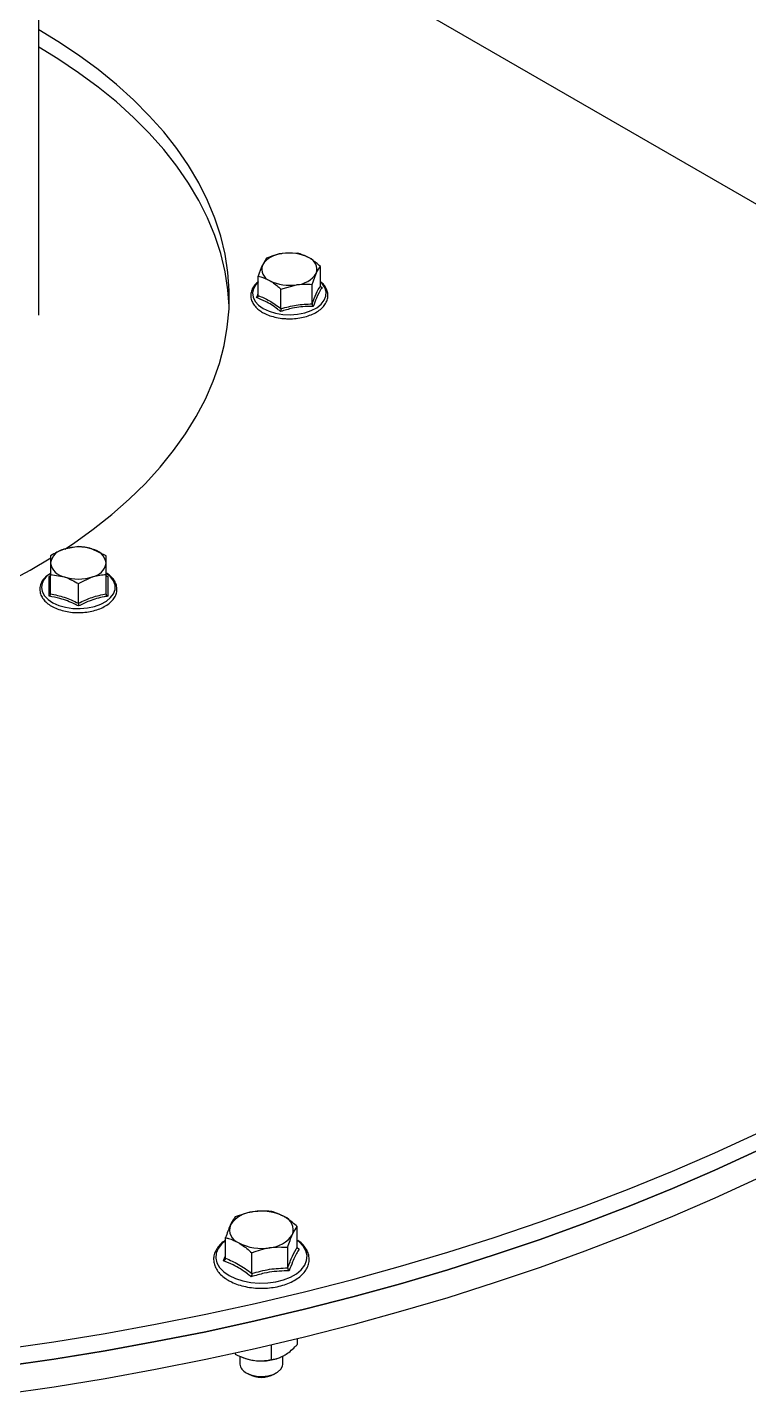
# Model space of a CAD drawing. Header units: millimetres. Extents: x 2 to 418, y 2 to 295.
# Drawn here: x 217.14 to 226.49, y 193.47 to 211.19 of the extents above; entities that cross this region are included whole.
import ezdxf

# ---------------------------------------------------------------- set-up
doc = ezdxf.new("R2010")
doc.units = ezdxf.units.MM

msp = doc.modelspace()

# ---------------------------------------------------------------- linework, layer by layer
at = {"color": 7, "linetype": 'Continuous', "lineweight": 25}
for p, q in [((217.2906, 207.4639), (217.2906, 242.4791)), ((234.4761, 204.348), (217.2906, 214.269)), ((220.243, 208.2021), (220.189, 208.1121)), ((220.6458, 208.2644), (220.4444, 208.2595)), ((220.1351, 207.7163), (220.1351, 207.9695)), ((220.8327, 207.8616), (220.8866, 208.0042)), ((220.9406, 207.8409), (220.9406, 208.0942)), ((220.4299, 207.7993), (220.6313, 207.8568)), ((220.4299, 207.5461), (220.4299, 207.7993)), ((220.8327, 207.6084), (220.8327, 207.8616)), ((220.9418, 207.8353), (220.9624, 207.8207)), ((217.8042, 204.4627), (217.6236, 204.4288)), ((218.1653, 204.3423), (217.9847, 204.4288)), ((217.441, 204.1131), (217.417, 204.0956)), ((217.4235, 204.072), (217.44, 204.0799)), ((217.4431, 204.1016), (217.6236, 204.0677)), ((217.4431, 203.8484), (217.4431, 204.1016)), ((217.8042, 203.9812), (217.9847, 204.0677)), ((218.1653, 203.8484), (218.1653, 204.1016)), ((218.169, 204.079), (218.1848, 204.072)), ((217.8042, 203.728), (217.8042, 203.9812)), ((220.641, 195.3779), (220.641, 195.6456)), ((219.7115, 195.2341), (219.7115, 195.5018)), ((220.5165, 195.1096), (220.5165, 195.3773)), ((220.6425, 195.3713), (220.6672, 195.3536)), ((220.0518, 195.0377), (220.0518, 195.3054)), ((220.641, 194.1878), (220.641, 194.1169)), ((219.8361, 194.0014), (219.8361, 193.9924)), ((219.8985, 193.9645), (219.8985, 193.8634)), ((219.9224, 193.9524), (219.938, 193.9461)), ((220.3008, 194.1067), (220.3008, 193.9205)), ((220.4146, 193.9461), (220.4184, 193.9476)), ((220.4541, 193.8634), (220.4541, 193.967)), ((219.9798, 193.75), (220.0124, 193.7313)), ((220.3402, 193.7313), (220.3727, 193.75))]:
    msp.add_line(p, q, dxfattribs=at)
at = {"color": 7, "linetype": 'Continuous', "lineweight": 25, "flags": 128}
for points in [[(217.6273, 204.4279), (217.7401, 204.5034), (217.9973, 204.688), (218.2389, 204.8794), (218.4643, 205.0773), (218.673, 205.2813), (218.8645, 205.4908), (219.0384, 205.7053), (219.1943, 205.9244), (219.3318, 206.1476), (219.4506, 206.3743), (219.5504, 206.6041), (219.6311, 206.8363), (219.6924, 207.0705), (219.7341, 207.3062), (219.7562, 207.5427), (219.7587, 207.7796), (219.7415, 208.0162), (219.7046, 208.2521), (219.6482, 208.4867), (219.5724, 208.7195), (219.4773, 208.95), (219.3632, 209.1775), (219.2304, 209.4016), (219.0791, 209.6218), (218.9096, 209.8375), (218.7225, 210.0483), (218.518, 210.2537), (218.2968, 210.4531), (218.0592, 210.6463), (217.8058, 210.8326), (217.5373, 211.0117), (217.2906, 211.162)], [(219.7578, 207.5773), (219.7415, 207.7894), (219.7046, 208.0253), (219.6482, 208.2599), (219.5724, 208.4927), (219.4773, 208.7231), (219.3632, 208.9507), (219.2304, 209.1748), (219.0791, 209.3949), (218.9096, 209.6107), (218.7225, 209.8215), (218.518, 210.0268), (218.2968, 210.2263), (218.0592, 210.4194), (217.8058, 210.6058), (217.5373, 210.7849), (217.2906, 210.9352)], [(211.5323, 202.7553), (211.6659, 202.7589), (212.075, 202.7773), (212.4821, 202.8071), (212.8862, 202.8481), (213.2864, 202.9002), (213.6819, 202.9633), (214.0717, 203.0373), (214.4549, 203.122), (214.8306, 203.2172), (215.1979, 203.3227), (215.5561, 203.4383), (215.9043, 203.5636), (216.2416, 203.6985), (216.5674, 203.8425), (216.8808, 203.9953), (217.1812, 204.1567), (217.4481, 204.314)], [(216.8219, 194.0558), (217.488, 194.153), (218.1491, 194.2611), (218.8047, 194.3799), (219.4541, 194.5094), (220.097, 194.6495), (220.7327, 194.8), (221.3608, 194.9608), (221.9808, 195.1318), (222.5921, 195.3129), (223.1943, 195.5039), (223.7869, 195.7046), (224.3694, 195.915), (224.9414, 196.1348), (225.5024, 196.3638), (226.0519, 196.6019), (226.5895, 196.8489)], [(216.8219, 193.829), (217.488, 193.9262), (218.1491, 194.0343), (218.8047, 194.1531), (219.4541, 194.2826), (220.097, 194.4226), (220.7327, 194.5731), (221.3608, 194.734), (221.9808, 194.905), (222.5921, 195.0861), (223.1943, 195.277), (223.7869, 195.4778), (224.3694, 195.6882), (224.9414, 195.9079), (225.5024, 196.137), (226.0519, 196.3751), (226.5895, 196.6221)], [(226.5896, 196.6221), (226.0519, 196.3751), (225.5024, 196.137), (224.9414, 195.908), (224.3695, 195.6882), (223.7869, 195.4778), (223.1943, 195.2771), (222.5921, 195.0861), (221.9808, 194.905), (221.3608, 194.734), (220.7328, 194.5732), (220.097, 194.4227), (219.4542, 194.2826), (218.8047, 194.1531), (218.1492, 194.0343), (217.4881, 193.9262), (216.8219, 193.829)], [(226.5896, 196.2592), (226.0519, 196.0122), (225.5024, 195.7741), (224.9414, 195.545), (224.3695, 195.3253), (223.7869, 195.1149), (223.1943, 194.9142), (222.5921, 194.7232), (221.9808, 194.5421), (221.3608, 194.3711), (220.7328, 194.2102), (220.097, 194.0597), (219.4542, 193.9197), (218.8047, 193.7902), (218.1492, 193.6714), (217.4881, 193.5633), (216.8219, 193.4661)], [(219.9799, 193.75), (220.0401, 193.7236), (220.1105, 193.7076), (220.1858, 193.7032), (220.2603, 193.7106), (220.3286, 193.7293), (220.3856, 193.758), (220.4271, 193.7945), (220.45, 193.8362), (220.4541, 193.8634)]]:
    msp.add_lwpolyline(points, dxfattribs=at)
at = {"color": 8, "linetype": 'Continuous', "lineweight": 25, "flags": 128}
for points in [[(220.1351, 207.8922), (220.1034, 207.8588), (220.0721, 207.8059), (220.0599, 207.7505), (220.0673, 207.6948), (220.0939, 207.6412), (220.1387, 207.5917), (220.1998, 207.5484)], [(220.1998, 207.5484), (220.2748, 207.5131), (220.3605, 207.4872), (220.4535, 207.4719), (220.5499, 207.4676), (220.6459, 207.4747), (220.7374, 207.4928), (220.8208, 207.5211), (220.8926, 207.5585), (220.9498, 207.6035), (220.9902, 207.6543), (221.0121, 207.7087), (221.0145, 207.7645), (220.9975, 207.8195), (220.9616, 207.8713), (220.9406, 207.8922)], [(217.3261, 203.9336), (217.3359, 203.8781), (217.3648, 203.8248), (217.4118, 203.776), (217.4748, 203.7336), (217.5513, 203.6994), (217.6381, 203.6748), (217.7318, 203.6608), (217.8284, 203.658), (217.924, 203.6665), (218.0147, 203.6859), (218.0968, 203.7154), (218.1669, 203.7539), (218.2222, 203.7997), (218.2603, 203.851), (218.2798, 203.9057), (218.2798, 203.9616), (218.2603, 204.0163), (218.2222, 204.0676), (218.1727, 204.1094)], [(219.7115, 195.4645), (219.6591, 195.4191), (219.6149, 195.3614), (219.5899, 195.3), (219.5849, 195.237), (219.6, 195.1745), (219.6347, 195.1147), (219.6879, 195.0596), (219.7576, 195.0111)], [(219.7576, 195.0111), (219.8417, 194.9708), (219.9371, 194.9401), (220.0407, 194.9201), (220.1489, 194.9113), (220.2581, 194.9143), (220.3644, 194.9287), (220.4644, 194.9542), (220.5545, 194.9898), (220.6317, 195.0344), (220.6935, 195.0864), (220.7376, 195.1441), (220.7626, 195.2055), (220.7677, 195.2685), (220.7526, 195.331), (220.7179, 195.3908), (220.6647, 195.4459), (220.641, 195.4645)]]:
    msp.add_lwpolyline(points, dxfattribs=at)
at = {"color": 7, "linetype": 'Continuous', "lineweight": 25}
for centre, radius, start, end in [((220.4641, 207.9305), 0.3297, 93.4335, 146.56112), ((220.5384, 207.7133), 0.5543, 62.64283, 99.7711), ((220.737, 208.0571), 0.1588, 340.539, 69.25792), ((220.3387, 208.0592), 0.1588, 160.539, 249.25792), ((220.6116, 208.1859), 0.3297, 273.4335, 326.56112), ((220.5372, 208.4031), 0.5543, 242.64283, 279.7711), ((217.6629, 204.2089), 0.2234, 100.1397, 169.85409), ((217.8042, 203.8639), 0.5931, 72.27565, 107.72435), ((217.9454, 204.2089), 0.2234, 10.14591, 79.8603), ((217.6629, 204.2876), 0.2234, 190.14591, 259.8603), ((217.9454, 204.2876), 0.2234, 280.1397, 349.85409), ((217.8042, 204.6327), 0.5931, 252.27565, 287.72435), ((220.0912, 195.4568), 0.3804, 93.4335, 146.56112), ((220.177, 195.2061), 0.6396, 62.64283, 99.7711), ((220.406, 195.6029), 0.1832, 340.539, 69.25792), ((219.9465, 195.6053), 0.1832, 160.539, 249.25792), ((220.2613, 195.7514), 0.3804, 273.4335, 326.56112), ((220.1756, 196.0021), 0.6396, 242.64283, 279.7711), ((220.1552, 194.4947), 0.5901, 248.39788, 261.54369), ((220.1768, 194.5683), 0.6661, 260.64002, 290.91732), ((220.0363, 193.8764), 0.1384, 185.38279, 245.93735), ((220.1763, 194.0381), 0.3479, 241.89259, 298.11278)]:
    msp.add_arc(centre, radius, start, end, dxfattribs=at)
at = {"color": 8, "linetype": 'Continuous', "lineweight": 25}
msp.add_arc((217.5474, 203.9158), 0.222, 125.96268, 175.404, dxfattribs=at)
at = {"color": 7, "linetype": 'Continuous', "lineweight": 25}
for points, knots in [([(220.4444, 208.2595), (220.4396, 208.2588), (220.3716, 208.2479), (220.305, 208.2241), (220.243, 208.2021)], [0, 0, 0, 0, 0.07021477, 1, 1, 1, 1]), ([(220.7932, 208.2056), (220.7544, 208.2247), (220.7045, 208.2494), (220.6565, 208.2616), (220.6458, 208.2644)], [0, 0, 0, 0, 0.77628672, 1, 1, 1, 1]), ([(220.9406, 208.0942), (220.9037, 208.1261), (220.8551, 208.1682), (220.8052, 208.1983), (220.7932, 208.2056)], [0, 0, 0, 0, 0.7581486, 1, 1, 1, 1]), ([(220.189, 208.1121), (220.1877, 208.1094), (220.1695, 208.0697), (220.1517, 208.0178), (220.1351, 207.9695)], [0, 0, 0, 0, 0.0702148, 1, 1, 1, 1]), ([(220.1351, 207.9695), (220.1458, 207.9668), (220.1938, 207.9546), (220.2437, 207.9299), (220.2825, 207.9108)], [0, 0, 0, 0, 0.2237133, 1, 1, 1, 1]), ([(220.8866, 208.0042), (220.8879, 208.007), (220.9061, 208.0458), (220.924, 208.0709), (220.9406, 208.0942)], [0, 0, 0, 0, 0.07021477, 1, 1, 1, 1]), ([(220.1351, 207.8974), (220.1199, 207.8842), (220.0866, 207.8551), (220.0541, 207.8024), (220.0364, 207.7437), (220.0378, 207.6845), (220.0567, 207.6281), (220.0919, 207.5759), (220.1375, 207.5323), (220.1749, 207.5088), (220.1912, 207.4986)], [0, 0, 0, 0, 0.1135473, 0.2496547, 0.3826804, 0.5116683, 0.6389538, 0.7672346, 0.8988317, 1, 1, 1, 1]), ([(220.2825, 207.9108), (220.2946, 207.9035), (220.3444, 207.8734), (220.3931, 207.8313), (220.4299, 207.7993)], [0, 0, 0, 0, 0.2418514, 1, 1, 1, 1]), ([(220.5455, 207.4165), (220.5571, 207.4163), (220.6, 207.4155), (220.6733, 207.4249), (220.7614, 207.4445), (220.8419, 207.4744), (220.912, 207.513), (220.9693, 207.5597), (221.011, 207.613), (221.0352, 207.671), (221.0404, 207.7304), (221.0278, 207.7881), (220.9975, 207.8415), (220.9676, 207.8783), (220.9443, 207.8948), (220.9406, 207.8974)], [0, 0, 0, 0, 0.0326197, 0.1202952, 0.2081036, 0.2961776, 0.384634, 0.4734826, 0.5621813, 0.6494125, 0.7340136, 0.8167897, 0.8995641, 0.9841715, 1, 1, 1, 1]), ([(220.6313, 207.8568), (220.6361, 207.8575), (220.7041, 207.8677), (220.7707, 207.8645), (220.8327, 207.8616)], [0, 0, 0, 0, 0.0702148, 1, 1, 1, 1]), ([(220.8327, 207.6084), (220.8504, 207.6542), (220.8864, 207.7474), (220.9223, 207.8094), (220.9406, 207.8409)], [0, 0, 0, 0, 0.4922071, 1, 1, 1, 1]), ([(220.9624, 207.8207), (220.9575, 207.8131), (220.933, 207.7752), (220.8939, 207.7), (220.8621, 207.6125), (220.8486, 207.5756)], [0, 0, 0, 0, 0.1257521, 0.6310579, 1, 1, 1, 1]), ([(220.9624, 207.8207), (220.9623, 207.8207), (220.9592, 207.8212), (220.9532, 207.8229), (220.9463, 207.8274), (220.9416, 207.8336), (220.9409, 207.8385), (220.9406, 207.8409)], [0, 0, 0, 0, 0.0067129, 0.2676791, 0.5286892, 0.7638601, 1, 1, 1, 1]), ([(220.1351, 207.7163), (220.1347, 207.7138), (220.1341, 207.7086), (220.1293, 207.7011), (220.1224, 207.6944), (220.1165, 207.6908), (220.1133, 207.6893), (220.1133, 207.6893)], [0, 0, 0, 0, 0.2361399, 0.4713108, 0.7323209, 0.9932871, 1, 1, 1, 1]), ([(220.4241, 207.5099), (220.4113, 207.52), (220.3472, 207.5707), (220.2425, 207.6392), (220.1516, 207.6744), (220.1133, 207.6893)], [0, 0, 0, 0, 0.1257521, 0.6310579, 1, 1, 1, 1]), ([(220.1351, 207.7163), (220.1834, 207.6961), (220.2817, 207.655), (220.38, 207.5828), (220.4299, 207.5461)], [0, 0, 0, 0, 0.4922071, 1, 1, 1, 1]), ([(220.4299, 207.5461), (220.496, 207.564), (220.6302, 207.6004), (220.7645, 207.6057), (220.8327, 207.6084)], [0, 0, 0, 0, 0.4922071, 1, 1, 1, 1]), ([(220.8327, 207.6084), (220.8329, 207.6058), (220.8334, 207.6005), (220.8369, 207.5916), (220.8419, 207.5831), (220.8463, 207.5779), (220.8486, 207.5756), (220.8486, 207.5756)], [0, 0, 0, 0, 0.2361399, 0.4713108, 0.7323209, 0.9932871, 1, 1, 1, 1]), ([(220.1912, 207.4986), (220.2035, 207.4919), (220.2392, 207.4726), (220.3066, 207.447), (220.3939, 207.4262), (220.475, 207.4155), (220.5258, 207.4162), (220.5455, 207.4165)], [0, 0, 0, 0, 0.1275166, 0.3684676, 0.6091143, 0.8493298, 1, 1, 1, 1]), ([(220.8486, 207.5756), (220.831, 207.5755), (220.7424, 207.5754), (220.5986, 207.561), (220.4759, 207.5251), (220.4241, 207.5099)], [0, 0, 0, 0, 0.1257521, 0.6310579, 1, 1, 1, 1]), ([(220.4299, 207.5461), (220.4298, 207.5434), (220.4297, 207.538), (220.4284, 207.5284), (220.4265, 207.5188), (220.4249, 207.5127), (220.4241, 207.51), (220.4241, 207.5099)], [0, 0, 0, 0, 0.2361399, 0.4713108, 0.7323209, 0.9932871, 1, 1, 1, 1]), ([(217.6236, 204.4288), (217.6193, 204.4274), (217.5584, 204.4067), (217.4986, 204.3733), (217.4431, 204.3423)], [0, 0, 0, 0, 0.07021477, 1, 1, 1, 1]), ([(217.9847, 204.4288), (217.9804, 204.4302), (217.9195, 204.4502), (217.8597, 204.4566), (217.8042, 204.4627)], [0, 0, 0, 0, 0.0702148, 1, 1, 1, 1]), ([(217.4431, 204.3423), (217.4431, 204.337), (217.4431, 204.3133), (217.4431, 204.2767), (217.4431, 204.2483)], [0, 0, 0, 0, 0.2237133, 1, 1, 1, 1]), ([(217.4431, 204.2483), (217.4431, 204.2381), (217.4431, 204.1961), (217.4431, 204.1423), (217.4431, 204.1016)], [0, 0, 0, 0, 0.2418514, 1, 1, 1, 1]), ([(218.1653, 204.2483), (218.1653, 204.2767), (218.1653, 204.3133), (218.1653, 204.337), (218.1653, 204.3423)], [0, 0, 0, 0, 0.77628672, 1, 1, 1, 1]), ([(218.1653, 204.1016), (218.1653, 204.1423), (218.1653, 204.1961), (218.1653, 204.2381), (218.1653, 204.2483)], [0, 0, 0, 0, 0.75814858, 1, 1, 1, 1]), ([(217.4059, 204.0903), (217.3941, 204.081), (217.3628, 204.0564), (217.3291, 204.0089), (217.3079, 203.9564), (217.3029, 203.911), (217.3068, 203.8668), (217.3229, 203.8185), (217.3579, 203.7662), (217.4081, 203.719), (217.4725, 203.678), (217.5489, 203.645), (217.6344, 203.6211), (217.7257, 203.6072), (217.8197, 203.6037), (217.9131, 203.6107), (218.0029, 203.6279), (218.0859, 203.6549), (218.1593, 203.6911), (218.2205, 203.7356), (218.267, 203.7871), (218.2964, 203.844), (218.3072, 203.9034), (218.2994, 203.9617), (218.2749, 204.017), (218.2334, 204.0669), (218.1983, 204.0994), (218.1743, 204.1126), (218.1729, 204.1134)], [0, 0, 0, 0, 0.026076, 0.0688775, 0.1109199, 0.1401215, 0.1631568, 0.2030003, 0.2432029, 0.2844428, 0.3265552, 0.3690226, 0.4114699, 0.4538374, 0.4961543, 0.5384746, 0.5808463, 0.6233275, 0.6659795, 0.7088299, 0.7517304, 0.7941311, 0.8353595, 0.8754774, 0.9153479, 0.955887, 0.9974929, 1, 1, 1, 1]), ([(217.4431, 204.0891), (217.4428, 204.0867), (217.4422, 204.0818), (217.4379, 204.0764), (217.4317, 204.0729), (217.4264, 204.072), (217.4236, 204.072), (217.4235, 204.072)], [0, 0, 0, 0, 0.2361399, 0.4713108, 0.7323209, 0.9932871, 1, 1, 1, 1]), ([(217.4235, 203.8182), (217.4237, 203.8313), (217.4245, 203.8972), (217.4252, 203.9905), (217.424, 204.0478), (217.4235, 204.072)], [0, 0, 0, 0, 0.1257521, 0.6310579, 1, 1, 1, 1]), ([(217.6236, 204.0677), (217.6279, 204.0663), (217.6889, 204.0456), (217.7486, 204.0122), (217.8042, 203.9812)], [0, 0, 0, 0, 0.07021477, 1, 1, 1, 1]), ([(217.9847, 204.0677), (217.989, 204.0691), (218.05, 204.0891), (218.1097, 204.0956), (218.1653, 204.1016)], [0, 0, 0, 0, 0.0702148, 1, 1, 1, 1]), ([(218.1848, 204.072), (218.1848, 204.072), (218.1819, 204.072), (218.1766, 204.0729), (218.1704, 204.0764), (218.1661, 204.0818), (218.1656, 204.0867), (218.1653, 204.0891)], [0, 0, 0, 0, 0.0067129, 0.2676791, 0.5286892, 0.7638601, 1, 1, 1, 1]), ([(218.1848, 204.072), (218.1847, 204.064), (218.1838, 204.0242), (218.1832, 203.9459), (218.1843, 203.8561), (218.1848, 203.8182)], [0, 0, 0, 0, 0.1257521, 0.6310579, 1, 1, 1, 1]), ([(217.4431, 203.8484), (217.4428, 203.8457), (217.4422, 203.8405), (217.4379, 203.8323), (217.4317, 203.8246), (217.4264, 203.8202), (217.4236, 203.8183), (217.4235, 203.8182)], [0, 0, 0, 0, 0.2361399, 0.4713108, 0.7323209, 0.9932871, 1, 1, 1, 1]), ([(217.8042, 203.6913), (217.7885, 203.6993), (217.7096, 203.7392), (217.5812, 203.7899), (217.4703, 203.8098), (217.4235, 203.8182)], [0, 0, 0, 0, 0.1257521, 0.6310579, 1, 1, 1, 1]), ([(217.4431, 203.8484), (217.5023, 203.8363), (217.6226, 203.8118), (217.743, 203.7562), (217.8042, 203.728)], [0, 0, 0, 0, 0.4922071, 1, 1, 1, 1]), ([(217.8042, 203.728), (217.8634, 203.7554), (217.9837, 203.8112), (218.1041, 203.8358), (218.1653, 203.8484)], [0, 0, 0, 0, 0.4922071, 1, 1, 1, 1]), ([(218.1848, 203.8182), (218.1689, 203.8156), (218.0893, 203.8027), (217.9602, 203.7676), (217.8505, 203.714), (217.8042, 203.6913)], [0, 0, 0, 0, 0.1257521, 0.6310579, 1, 1, 1, 1]), ([(217.8042, 203.728), (217.8042, 203.7253), (217.8042, 203.7199), (217.8042, 203.7102), (217.8042, 203.7005), (217.8042, 203.6943), (217.8042, 203.6914), (217.8042, 203.6913)], [0, 0, 0, 0, 0.2361399, 0.4713108, 0.7323209, 0.9932871, 1, 1, 1, 1]), ([(218.1848, 203.8182), (218.1848, 203.8183), (218.1819, 203.8202), (218.1766, 203.8246), (218.1704, 203.8323), (218.1661, 203.8405), (218.1656, 203.8457), (218.1653, 203.8484)], [0, 0, 0, 0, 0.0067129, 0.2676791, 0.5286892, 0.7638601, 1, 1, 1, 1]), ([(219.8361, 195.7701), (219.826, 195.7568), (219.8055, 195.73), (219.7845, 195.6877), (219.7738, 195.6664)], [0, 0, 0, 0, 0.495458, 1, 1, 1, 1]), ([(220.0684, 195.8364), (220.0629, 195.8356), (219.9845, 195.823), (219.9076, 195.7956), (219.8361, 195.7701)], [0, 0, 0, 0, 0.0702211, 1, 1, 1, 1]), ([(220.3008, 195.842), (220.2631, 195.8447), (220.1869, 195.85), (220.1082, 195.841), (220.0684, 195.8364)], [0, 0, 0, 0, 0.495458, 1, 1, 1, 1]), ([(220.4709, 195.7742), (220.4265, 195.7962), (220.3689, 195.8247), (220.3135, 195.8388), (220.3008, 195.842)], [0, 0, 0, 0, 0.7706379, 1, 1, 1, 1]), ([(220.641, 195.6456), (220.5987, 195.6822), (220.5426, 195.7309), (220.4851, 195.7656), (220.4709, 195.7742)], [0, 0, 0, 0, 0.7536937, 1, 1, 1, 1]), ([(219.7738, 195.6664), (219.7723, 195.6631), (219.7513, 195.6174), (219.7307, 195.5575), (219.7115, 195.5018)], [0, 0, 0, 0, 0.0702211, 1, 1, 1, 1]), ([(220.5165, 195.3773), (220.5266, 195.4076), (220.547, 195.4687), (220.5681, 195.5173), (220.5787, 195.5418)], [0, 0, 0, 0, 0.495458, 1, 1, 1, 1]), ([(220.5787, 195.5418), (220.5802, 195.545), (220.6012, 195.5899), (220.6219, 195.6187), (220.641, 195.6456)], [0, 0, 0, 0, 0.0702211, 1, 1, 1, 1]), ([(219.7115, 195.4685), (219.7011, 195.4618), (219.6664, 195.4395), (219.6221, 195.3937), (219.5809, 195.3329), (219.5585, 195.2679), (219.5546, 195.202), (219.5687, 195.1381), (219.5994, 195.0777), (219.6459, 195.0217), (219.6975, 194.9793), (219.7466, 194.9483), (219.8005, 194.9199), (219.8741, 194.8904), (219.9699, 194.8648), (220.0713, 194.8491), (220.1757, 194.8438), (220.28, 194.849), (220.3815, 194.8645), (220.4773, 194.89), (220.5649, 194.925), (220.6419, 194.9688), (220.7058, 195.0206), (220.7544, 195.0791), (220.7857, 195.1426), (220.7985, 195.2084), (220.7927, 195.2735), (220.7699, 195.3358), (220.7301, 195.3937), (220.6885, 195.4372), (220.656, 195.4585), (220.6465, 195.4647)], [0, 0, 0, 0, 0.0164557, 0.0546642, 0.0926149, 0.1298016, 0.1659564, 0.2015138, 0.237111, 0.273412, 0.3105631, 0.3301784, 0.350225, 0.3880745, 0.4258749, 0.4636067, 0.5012943, 0.5389768, 0.5766912, 0.6144764, 0.6523784, 0.690432, 0.7286274, 0.7667557, 0.8043681, 0.8410046, 0.8767492, 0.9122436, 0.9481522, 0.9849207, 1, 1, 1, 1]), ([(219.7115, 195.5018), (219.7243, 195.4986), (219.7797, 195.4845), (219.8373, 195.456), (219.8816, 195.434)], [0, 0, 0, 0, 0.2293621, 1, 1, 1, 1]), ([(219.8816, 195.434), (219.8958, 195.4255), (219.9534, 195.3907), (220.0095, 195.3421), (220.0518, 195.3054)], [0, 0, 0, 0, 0.2463063, 1, 1, 1, 1]), ([(220.0518, 195.3054), (220.0895, 195.3198), (220.1657, 195.3487), (220.2444, 195.364), (220.2841, 195.3718)], [0, 0, 0, 0, 0.495458, 1, 1, 1, 1]), ([(220.2841, 195.3718), (220.2896, 195.3726), (220.3681, 195.3843), (220.445, 195.3807), (220.5165, 195.3773)], [0, 0, 0, 0, 0.0702211, 1, 1, 1, 1]), ([(220.5165, 195.1096), (220.5369, 195.1625), (220.5784, 195.2699), (220.6199, 195.3415), (220.641, 195.3779)], [0, 0, 0, 0, 0.4922436, 1, 1, 1, 1]), ([(220.6672, 195.3536), (220.6671, 195.3536), (220.6633, 195.3542), (220.6562, 195.3563), (220.6479, 195.3617), (220.6422, 195.3691), (220.6414, 195.375), (220.641, 195.3779)], [0, 0, 0, 0, 0.00612663, 0.26776949, 0.5287437, 0.76388747, 1, 1, 1, 1]), ([(219.7115, 195.2341), (219.7112, 195.2311), (219.7104, 195.2249), (219.7047, 195.2158), (219.6964, 195.2078), (219.6892, 195.2035), (219.6855, 195.2018), (219.6854, 195.2017)], [0, 0, 0, 0, 0.2361125, 0.4712563, 0.7322305, 0.9938734, 1, 1, 1, 1]), ([(220.0447, 194.9943), (220.0294, 195.0064), (219.9525, 195.0673), (219.8313, 195.1455), (219.7268, 195.1858), (219.6854, 195.2017)], [0, 0, 0, 0, 0.1305234, 0.6552334, 1, 1, 1, 1]), ([(219.7115, 195.2341), (219.7674, 195.2108), (219.8807, 195.1633), (219.9942, 195.08), (220.0518, 195.0377)], [0, 0, 0, 0, 0.4922436, 1, 1, 1, 1]), ([(220.6672, 195.3536), (220.6613, 195.3445), (220.6319, 195.2991), (220.5867, 195.211), (220.5501, 195.1102), (220.5356, 195.0702)], [0, 0, 0, 0, 0.1305234, 0.6552334, 1, 1, 1, 1]), ([(220.5356, 195.0702), (220.5144, 195.0702), (220.408, 195.07), (220.2417, 195.0524), (220.1007, 195.0108), (220.0447, 194.9943)], [0, 0, 0, 0, 0.1305234, 0.6552334, 1, 1, 1, 1]), ([(220.0518, 195.0377), (220.0516, 195.0345), (220.0514, 195.028), (220.0499, 195.0165), (220.0477, 195.005), (220.0458, 194.9977), (220.0448, 194.9943), (220.0447, 194.9943)], [0, 0, 0, 0, 0.2361125, 0.4712563, 0.7322305, 0.9938734, 1, 1, 1, 1]), ([(220.0518, 195.0377), (220.128, 195.0584), (220.2829, 195.1003), (220.4378, 195.1065), (220.5165, 195.1096)], [0, 0, 0, 0, 0.4922436, 1, 1, 1, 1]), ([(220.5165, 195.1096), (220.5168, 195.1064), (220.5173, 195.1001), (220.5215, 195.0895), (220.5276, 195.0792), (220.5328, 195.073), (220.5356, 195.0703), (220.5356, 195.0702)], [0, 0, 0, 0, 0.2361125, 0.4712563, 0.7322305, 0.9938734, 1, 1, 1, 1]), ([(220.4709, 193.9733), (220.4748, 193.9756), (220.5224, 194.0037), (220.5806, 194.0532), (220.631, 194.1063), (220.641, 194.1169)], [0, 0, 0, 0, 0.0666948, 0.8140978, 1, 1, 1, 1]), ([(219.8361, 193.9924), (219.8722, 193.9749), (219.9458, 193.9392), (220.0261, 193.9177), (220.0673, 193.9112), (220.0684, 193.9111)], [0, 0, 0, 0, 0.4843396, 0.986324, 1, 1, 1, 1]), ([(220.3008, 193.9205), (220.3152, 193.9219), (220.3693, 193.9271), (220.4279, 193.9537), (220.4709, 193.9733)], [0, 0, 0, 0, 0.2661302, 1, 1, 1, 1]), ([(220.0684, 193.9111), (220.101, 193.9078), (220.1672, 193.901), (220.2442, 193.9095), (220.288, 193.918), (220.3008, 193.9205)], [0, 0, 0, 0, 0.4062935, 0.8272725, 1, 1, 1, 1])]:
    msp.add_open_spline(points, degree=3, knots=knots, dxfattribs=at)
at = {"color": 8, "linetype": 'Continuous', "lineweight": 25}
for points, knots in [([(220.1133, 207.6893), (220.1182, 207.7025), (220.1255, 207.7222), (220.1327, 207.7383), (220.1351, 207.7436)], [0, 0, 0, 0, 0.67014186, 1, 1, 1, 1]), ([(219.6854, 195.2017), (219.6913, 195.2176), (219.7001, 195.2412), (219.7087, 195.2603), (219.7115, 195.2667)], [0, 0, 0, 0, 0.67054844, 1, 1, 1, 1])]:
    msp.add_open_spline(points, degree=3, knots=knots, dxfattribs=at)

doc.saveas('drawing.dxf')
